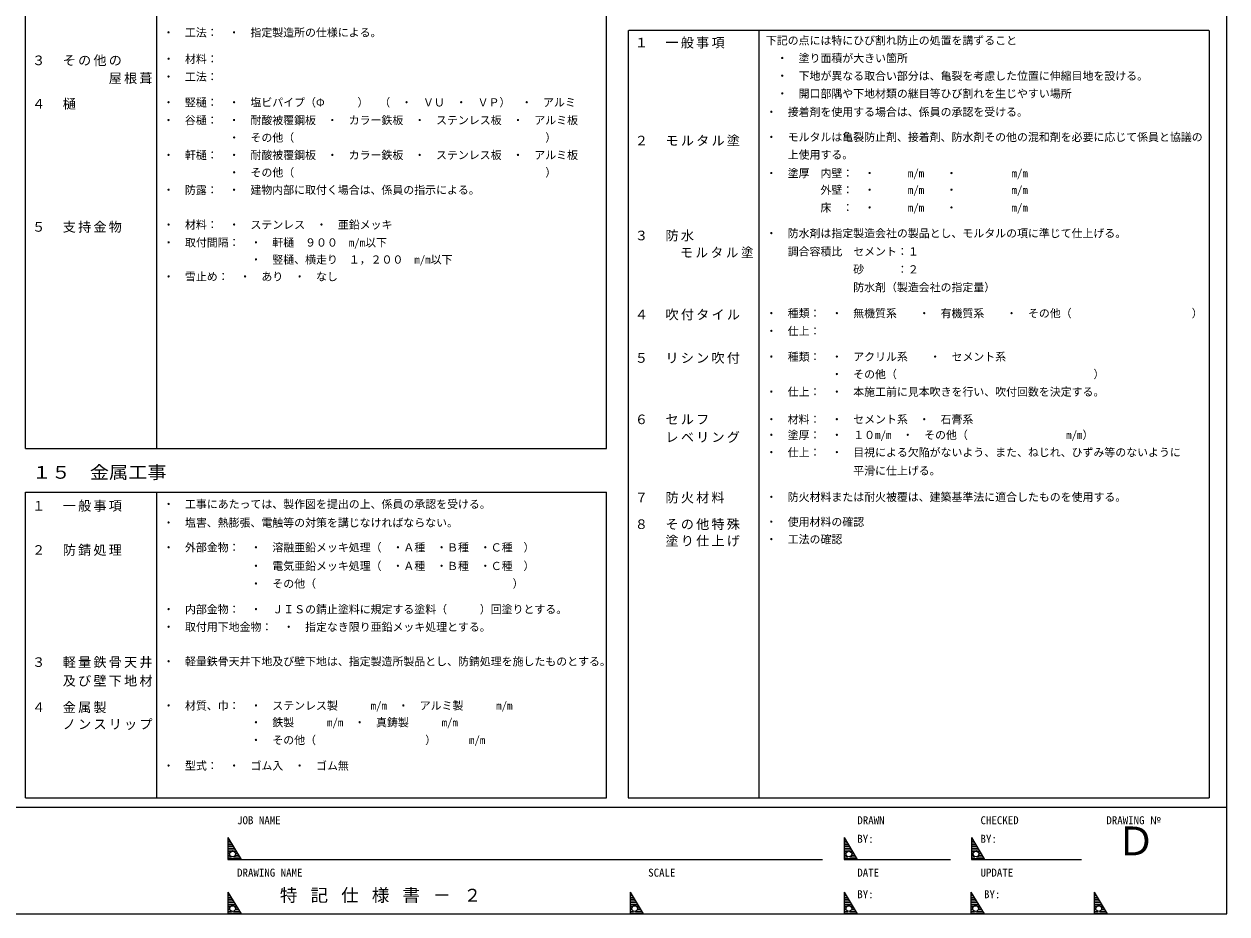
# Model space of a CAD drawing. Units: millimetres, scale not verified. Extents: x -27950 to 27564, y -20828 to 18132.
# Drawn here: x 22 to 27564, y -19950 to 436 of the extents above; entities that cross this region are included whole.
import ezdxf
from ezdxf.enums import TextEntityAlignment as Align

# ---------------------------------------------------------------- set-up
doc = ezdxf.new("R2010")
doc.units = ezdxf.units.MM
doc.header["$LTSCALE"] = 100
for name, color, linetype in [('0-3_３列上', 6, 'Continuous'), ('0-4_４列上', 6, 'Continuous'), ('0-6_ 文  字', 3, 'Continuous'), ('0-C_４列下', 6, 'Continuous'), ('0-D_枠線', 2, 'Continuous'), ('C-E_ ハッチ', 2, 'Continuous'), ('C-F_ 補助線�', 5, 'Continuous')]:
    doc.layers.add(name, color=color, linetype=linetype)
doc.styles.add('ＭＳ ゴシック', font='')
doc.styles.get('ＭＳ ゴシック').set_extended_font_data('MS Gothic')

msp = doc.modelspace()

# ---------------------------------------------------------------- linework, layer by layer
at = {"layer": '0-D_枠線'}
for p, q in [((56.9, -9287.1), (56.9, 8112.9)), ((3056.9, 8112.9), (3056.9, -9287.1)), ((13356.9, -9287.1), (13356.9, 8112.9)), ((13856.9, 279), (13866.9, 289)), ((13856.9, 279), (13856.9, -17287.1)), ((27146.9, 289), (13866.9, 289)), ((27156.9, 279), (27146.9, 289)), ((27156.9, 279), (27156.9, -17287.1)), ((16856.9, -17287.1), (16856.9, 271.3)), ((56.9, -9287.1), (13356.9, -9287.1)), ((56.9, -10287.1), (13356.9, -10287.1)), ((56.9, -17287.1), (56.9, -10287.1)), ((3056.9, -10287.1), (3056.9, -17287.1)), ((13356.9, -17287.1), (13356.9, -10287.1)), ((56.9, -17287.1), (13356.9, -17287.1)), ((13856.9, -17287.1), (27156.9, -17287.1))]:
    msp.add_line(p, q, dxfattribs=at)
at = {"layer": 'C-E_ ハッチ'}
for p, q in [((4690.5, -18200), (4690.5, -18700)), ((4690.5, -18200), (4990.5, -18700)), ((4690.5, -18240), (4714.5, -18240)), ((4690.5, -18280), (4738.5, -18280)), ((4690.5, -18320), (4762.5, -18320)), ((4690.5, -18360), (4786.5, -18360)), ((4690.5, -18400), (4810.5, -18400)), ((4690.5, -18440), (4834.5, -18440)), ((18800.5, -18200), (18800.5, -18700)), ((18800.5, -18200), (19100.5, -18700)), ((18800.5, -18240), (18824.5, -18240)), ((18800.5, -18280), (18848.5, -18280)), ((18800.5, -18320), (18872.5, -18320)), ((18800.5, -18360), (18896.5, -18360)), ((18800.5, -18400), (18920.5, -18400)), ((18800.5, -18440), (18944.5, -18440)), ((21712, -18200), (21712, -18700)), ((21712, -18200), (22012, -18700)), ((21712, -18240), (21736, -18240)), ((21712, -18280), (21760, -18280)), ((21712, -18320), (21784, -18320)), ((21712, -18360), (21808, -18360)), ((21712, -18400), (21832, -18400)), ((21712, -18440), (21856, -18440)), ((4690.5, -18480), (4858.5, -18480)), ((4690.5, -18520), (4755.6, -18520)), ((4690.5, -18560), (4728.2, -18560)), ((4690.5, -18600), (4729.9, -18600)), ((4690.5, -18640), (4771.6, -18640)), ((4690.5, -18680), (4978.5, -18680)), ((4818.5, -18640), (4954.5, -18640)), ((4836.2, -18520), (4882.5, -18520)), ((4864.7, -18600), (4930.5, -18600)), ((4865.9, -18560), (4906.5, -18560)), ((18800.5, -18480), (18968.5, -18480)), ((18800.5, -18520), (18865.6, -18520)), ((18800.5, -18560), (18838.2, -18560)), ((18800.5, -18600), (18839.9, -18600)), ((18800.5, -18640), (18881.6, -18640)), ((18800.5, -18680), (19088.5, -18680)), ((18928.5, -18640), (19064.5, -18640)), ((18946.2, -18520), (18992.5, -18520)), ((18974.8, -18600), (19040.5, -18600)), ((18975.9, -18560), (19016.5, -18560)), ((21712, -18480), (21880, -18480)), ((21712, -18520), (21777.2, -18520)), ((21712, -18560), (21749.8, -18560)), ((21712, -18600), (21751.5, -18600)), ((21712, -18640), (21793.2, -18640)), ((21712, -18680), (22000, -18680)), ((21840, -18640), (21976, -18640)), ((21857.8, -18520), (21904, -18520)), ((21886.3, -18600), (21952, -18600)), ((21887.5, -18560), (21928, -18560)), ((4690.5, -19450), (4690.5, -19950)), ((4690.5, -19450), (4990.4, -19950)), ((4690.5, -19490), (4714.5, -19490)), ((4690.5, -19530), (4738.5, -19530)), ((13896.7, -19450), (13896.7, -19950)), ((13896.7, -19450), (14196.7, -19950)), ((13896.7, -19490), (13920.7, -19490)), ((13896.7, -19530), (13944.7, -19530)), ((18800.5, -19450), (18800.5, -19950)), ((18800.5, -19450), (19100.5, -19950)), ((18800.5, -19490), (18824.5, -19490)), ((18800.5, -19530), (18848.5, -19530)), ((21701.8, -19450), (21701.8, -19950)), ((21701.8, -19450), (22001.8, -19950)), ((21701.8, -19490), (21725.8, -19490)), ((21701.8, -19530), (21749.8, -19530)), ((24523, -19450), (24523, -19950)), ((24523, -19450), (24823, -19950)), ((24523, -19490), (24547, -19490)), ((24523, -19530), (24571, -19530)), ((4690.5, -19570), (4762.4, -19570)), ((4690.5, -19610), (4786.4, -19610)), ((4690.5, -19650), (4810.4, -19650)), ((4690.5, -19690), (4834.4, -19690)), ((4690.5, -19730), (4858.4, -19730)), ((4690.5, -19770), (4755.6, -19770)), ((4690.5, -19810), (4728.2, -19810)), ((4836.2, -19770), (4882.4, -19770)), ((4865.9, -19810), (4906.5, -19810)), ((13896.7, -19570), (13968.7, -19570)), ((13896.7, -19610), (13992.7, -19610)), ((13896.7, -19650), (14016.7, -19650)), ((13896.7, -19690), (14040.7, -19690)), ((13896.7, -19730), (14064.7, -19730)), ((13896.7, -19770), (13961.9, -19770)), ((13896.7, -19810), (13934.5, -19810)), ((14042.5, -19770), (14088.7, -19770)), ((14072.2, -19810), (14112.7, -19810)), ((18800.5, -19570), (18872.5, -19570)), ((18800.5, -19610), (18896.5, -19610)), ((18800.5, -19650), (18920.5, -19650)), ((18800.5, -19690), (18944.5, -19690)), ((18800.5, -19730), (18968.5, -19730)), ((18800.5, -19770), (18865.6, -19770)), ((18800.5, -19810), (18838.2, -19810)), ((18946.2, -19770), (18992.5, -19770)), ((18975.9, -19810), (19016.5, -19810)), ((21701.8, -19570), (21773.8, -19570)), ((21701.8, -19610), (21797.8, -19610)), ((21701.8, -19650), (21821.8, -19650)), ((21701.8, -19690), (21845.8, -19690)), ((21701.8, -19730), (21869.8, -19730)), ((21701.8, -19770), (21767, -19770)), ((21701.8, -19810), (21739.6, -19810)), ((21847.6, -19770), (21893.8, -19770)), ((21877.3, -19810), (21917.8, -19810)), ((24523, -19570), (24595, -19570)), ((24523, -19610), (24619, -19610)), ((24523, -19650), (24643, -19650)), ((24523, -19690), (24667, -19690)), ((24523, -19730), (24691, -19730)), ((24523, -19770), (24588.1, -19770)), ((24523, -19810), (24560.7, -19810)), ((24668.7, -19770), (24715, -19770)), ((24698.4, -19810), (24739, -19810)), ((4690.5, -19850), (4729.9, -19850)), ((4690.5, -19890), (4771.6, -19890)), ((4690.5, -19930), (4978.4, -19930)), ((4818.5, -19890), (4954.5, -19890)), ((4864.7, -19850), (4930.5, -19850)), ((13896.7, -19850), (13936.2, -19850)), ((13896.7, -19890), (13977.9, -19890)), ((13896.7, -19930), (14184.7, -19930)), ((14024.7, -19890), (14160.7, -19890)), ((14071, -19850), (14136.7, -19850)), ((18800.5, -19850), (18839.9, -19850)), ((18800.5, -19890), (18881.6, -19890)), ((18800.5, -19930), (19088.5, -19930)), ((18928.5, -19890), (19064.5, -19890)), ((18974.8, -19850), (19040.5, -19850)), ((21701.8, -19850), (21741.3, -19850)), ((21701.8, -19890), (21783, -19890)), ((21701.8, -19930), (21989.8, -19930)), ((21829.9, -19890), (21965.8, -19890)), ((21876.1, -19850), (21941.8, -19850)), ((24523, -19850), (24562.4, -19850)), ((24523, -19890), (24604.1, -19890)), ((24523, -19930), (24811, -19930)), ((24651, -19890), (24787, -19890)), ((24697.3, -19850), (24763, -19850))]:
    msp.add_line(p, q, dxfattribs=at)
at = {"layer": 'C-E_ ハッチ', "color": 5}
for p, q in [((4690.5, -18700), (18300.5, -18700)), ((18800.5, -18700), (21232.3, -18700)), ((21712, -18700), (24233.2, -18700))]:
    msp.add_line(p, q, dxfattribs=at)
at = {"layer": 'C-E_ ハッチ'}
for centre in [(4797, -18576.7), (18907, -18576.7), (21818.6, -18576.7), (4797, -19826.7), (14003.3, -19826.7), (18907, -19826.7), (21808.4, -19826.7), (24629.5, -19826.7)]:
    msp.add_circle(centre, 64.8, dxfattribs=at)
at = {"layer": 'C-F_ 補助線�', "color": 7}
msp.add_line((-27950, -17500), (27563.8, -17500), dxfattribs=at)
msp.add_lwpolyline([(-27950, -19950), (27563.8, -19950), (27563.8, 18131.7)], dxfattribs=at)

# ---------------------------------------------------------------- texts
at = {"layer": '0-3_３列上', "style": 'ＭＳ ゴシック'}
for s, p in [('・\u3000材料：\u3000', (3206.9, -511.4)), ('\u3000\u3000\u3000\u3000\u3000\u3000・\u3000その他（\u3000\u3000\u3000\u3000\u3000\u3000\u3000\u3000\u3000\u3000\u3000\u3000\u3000\u3000\u3000\u3000\u3000\u3000\u3000\u3000\u3000\u3000\u3000）', (3206.9, -2314.1)), ('\u3000\u3000\u3000\u3000\u3000\u3000・\u3000その他（\u3000\u3000\u3000\u3000\u3000\u3000\u3000\u3000\u3000\u3000\u3000\u3000\u3000\u3000\u3000\u3000\u3000\u3000\u3000\u3000\u3000\u3000\u3000）', (3206.9, -3112.6)), ('・\u3000材料：\u3000・\u3000ステンレス\u3000・\u3000亜鉛メッキ', (3206.9, -4309.1)), ('・\u3000取付間隔：\u3000・\u3000軒樋\u3000９００\u3000m/m以下', (3206.9, -4717.2)), ('\u3000\u3000\u3000\u3000\u3000\u3000\u3000\u3000・\u3000竪樋、横走り\u3000１，２００\u3000m/m以下', (3206.9, -5107.6)), ('・\u3000雪止め：\u3000・\u3000あり\u3000・\u3000なし', (3206.9, -5498)), ('・\u3000工事にあたっては、製作図を提出の上、係員の承認を受ける。', (3206.9, -10709.8)), ('・\u3000塩害、熱膨張、電触等の対策を講じなければならない。', (3206.9, -11134.9)), ('・\u3000外部金物：\u3000・\u3000溶融亜鉛メッキ処理（\u3000・Ａ種\u3000・Ｂ種\u3000・Ｃ種\u3000）', (3206.9, -11701.7)), ('\u3000\u3000\u3000\u3000\u3000\u3000\u3000\u3000・\u3000電気亜鉛メッキ処理（\u3000・Ａ種\u3000・Ｂ種\u3000・Ｃ種\u3000）', (3206.9, -12126.8)), ('\u3000\u3000\u3000\u3000\u3000\u3000\u3000\u3000・\u3000その他（\u3000\u3000\u3000\u3000\u3000\u3000\u3000\u3000\u3000\u3000\u3000\u3000\u3000\u3000\u3000\u3000\u3000\u3000）', (3206.9, -12531.7)), ('・\u3000内部金物：\u3000・\u3000ＪＩＳの錆止塗料に規定する塗料（\u3000\u3000\u3000）回塗りとする。', (3206.9, -13118.8)), ('・\u3000取付用下地金物：\u3000・\u3000指定なき限り亜鉛メッキ処理とする。\u3000', (3206.9, -13523.7)), ('・\u3000軽量鉄骨天井下地及び壁下地は、指定製造所製品とし、防錆処理を施したものとする。', (3206.9, -14313.2)), ('・\u3000材質、巾：\u3000・\u3000ステンレス製\u3000\u3000\u3000m/m\u3000・\u3000アルミ製\u3000\u3000\u3000m/m\u3000', (3206.9, -15325.4)), ('\u3000\u3000\u3000\u3000\u3000\u3000\u3000\u3000・\u3000鉄製\u3000\u3000\u3000m/m\u3000・\u3000真鋳製\u3000\u3000\u3000m/m\u3000', (3206.9, -15710)), ('\u3000\u3000\u3000\u3000\u3000\u3000\u3000\u3000・\u3000その他（\u3000\u3000\u3000\u3000\u3000\u3000\u3000\u3000\u3000\u3000）\u3000\u3000\u3000m/m\u3000\u3000', (3206.9, -16114.9)), ('・\u3000型式：\u3000・\u3000ゴム入\u3000・\u3000ゴム無\u3000', (3206.9, -16701.9))]:
    msp.add_text(s, height=183.3, dxfattribs=at).set_placement(p, align=Align.BOTTOM_LEFT)
at = {"layer": '0-3_３列上', "color": 3, "style": 'ＭＳ ゴシック', "width": 1.1}
msp.add_text('１５\u3000金属工事', height=293.3, dxfattribs=at).set_placement((206.9, -10068.1), align=Align.BOTTOM_LEFT)
at = {"layer": '0-3_３列上', "color": 2, "char_height": 219.9, "attachment_point": 7, "style": 'ＭＳ ゴシック'}
for s, insert in [('\\T1.17;３\u3000その他の', (206.9, -529.1)), ('\\T1.17;\u3000\u3000\u3000\u3000\u3000屋根葺', (206.9, -939.1)), ('\\T1.17;４\u3000樋', (206.9, -1524.7)), ('\\T1.17;５\u3000支持金物', (206.9, -4346.4)), ('\\T1.17;１\u3000一般事項', (206.9, -10735)), ('\\T1.17;２\u3000防錆処理', (206.9, -11747.2)), ('\\T1.17;３\u3000軽量鉄骨天井', (206.9, -14318.2)), ('\\T1.17;\u3000\u3000及び壁下地材', (206.9, -14743.3)), ('\\T1.17;４\u3000金属製', (206.9, -15350.6)), ('\\T1.17;\u3000\u3000ノンスリップ', (206.9, -15735.2))]:
    msp.add_mtext(s, dxfattribs=dict(at, insert=insert))
at = {"layer": '0-4_４列上', "style": 'ＭＳ ゴシック'}
for s, p in [('・\u3000工法：\u3000・\u3000指定製造所の仕様による。', (3205.3, 93.8)), ('下記の点には特にひび割れ防止の処置を講ずること', (17006.9, -88.3)), ('\u3000・\u3000塗り面積が大きい箇所', (17006.9, -494)), ('・\u3000工法：\u3000', (3205.3, -919.5)), ('\u3000・\u3000下地が異なる取合い部分は、亀裂を考慮した位置に伸縮目地を設ける。', (17006.9, -899.7)), ('\u3000・\u3000開口部隅や下地材類の継目等ひび割れを生じやすい場所', (17006.9, -1305.5)), ('・\u3000竪樋：\u3000・\u3000塩ビパイプ（Φ\u3000\u3000\u3000）\u3000（\u3000・\u3000ＶＵ\u3000・\u3000ＶＰ）\u3000・\u3000アルミ\u3000', (3205.3, -1507)), ('・\u3000谷樋：\u3000・\u3000耐酸被覆鋼板\u3000・\u3000カラー鉄板\u3000・\u3000ステンレス板\u3000・\u3000アルミ板', (3205.3, -1915.2)), ('・\u3000接着剤を使用する場合は、係員の承認を受ける。', (17006.9, -1726.4)), ('・\u3000モルタルは亀裂防止剤、接着剤、防水剤その他の混和剤を必要に応じて係員と協議の', (17006.9, -2301.7)), ('・\u3000軒樋：\u3000・\u3000耐酸被覆鋼板\u3000・\u3000カラー鉄板\u3000・\u3000ステンレス板\u3000・\u3000アルミ板', (3205.3, -2713.7)), ('\u3000\u3000上使用する。', (17006.9, -2705.7)), ('・\u3000塗厚\u3000内壁：\u3000・\u3000\u3000\u3000m/m\u3000\u3000・\u3000\u3000\u3000\u3000\u3000m/m\u3000', (17006.9, -3129.3)), ('・\u3000防露：\u3000・\u3000建物内部に取付く場合は、係員の指示による。', (3205.3, -3512.3)), ('\u3000\u3000\u3000\u3000\u3000外壁：\u3000・\u3000\u3000\u3000m/m\u3000\u3000・\u3000\u3000\u3000\u3000\u3000m/m', (17006.9, -3511.6)), ('\u3000\u3000\u3000\u3000\u3000床\u3000：\u3000・\u3000\u3000\u3000m/m\u3000\u3000・\u3000\u3000\u3000\u3000\u3000m/m', (17006.9, -3917.6)), ('・\u3000防水剤は指定製造会社の製品とし、モルタルの項に準じて仕上げる。', (17006.9, -4505.6)), ('\u3000\u3000調合容積比\u3000セメント：１', (17006.9, -4923.1)), ('\u3000\u3000\u3000\u3000\u3000\u3000\u3000\u3000砂\u3000\u3000\u3000：２', (17006.9, -5332.5)), ('\u3000\u3000\u3000\u3000\u3000\u3000\u3000\u3000防水剤（製造会社の指定量）', (17006.9, -5741.6))]:
    msp.add_text(s, height=183.3, dxfattribs=at).set_placement(p, align=Align.BOTTOM_LEFT)
at = {"layer": '0-4_４列上', "color": 2, "char_height": 219.9, "attachment_point": 7, "style": 'ＭＳ ゴシック'}
for s, insert in [('\\T1.17;１\u3000一般事項', (14006.9, -124.9)), ('\\T1.17;２\u3000モルタル塗', (14006.9, -2359.4)), ('\\T1.17;３\u3000防水', (14006.9, -4542.3)), ('\\T1.22;\\W0.95;\\~\\~\\~\\~\u3000モルタル塗', (14006.9, -4923.9)), ('\\T1.17;\u3000\u3000レベリング', (14006.9, -9157.9)), ('\\T1.17;\u3000\u3000塗り仕上げ', (14006.9, -11536))]:
    msp.add_mtext(s, dxfattribs=dict(at, insert=insert))
at = {"layer": '0-6_ 文  字', "color": 4, "style": 'ＭＳ ゴシック'}
msp.add_text('Ｄ', height=659.8, dxfattribs=at).set_placement((25026.3, -18805.9), align=Align.BOTTOM_LEFT)
at = {"layer": '0-6_ 文  字', "insert": (5880.2, -19700), "char_height": 293.3, "attachment_point": 7, "style": 'ＭＳ ゴシック'}
msp.add_mtext('\\T1.17;特\\~記\\~仕\\~様\\~書\\~－\\~２', dxfattribs=at)
at = {"layer": '0-C_４列下', "style": 'ＭＳ ゴシック'}
for s, p in [('・\u3000種類：\u3000・\u3000無機質系\u3000\u3000・\u3000有機質系\u3000\u3000・\u3000その他（\u3000\u3000\u3000\u3000\u3000\u3000\u3000\u3000\u3000\u3000\u3000）', (17006.9, -6338.6)), ('・\u3000仕上：\u3000', (17006.9, -6744.7)), ('・\u3000種類：\u3000・\u3000アクリル系\u3000\u3000・\u3000セメント系\u3000\u3000', (17006.9, -7334.2)), ('\u3000\u3000\u3000\u3000\u3000\u3000・\u3000その他（\u3000\u3000\u3000\u3000\u3000\u3000\u3000\u3000\u3000\u3000\u3000\u3000\u3000\u3000\u3000\u3000\u3000\u3000）', (17006.9, -7734.2)), ('・\u3000仕上：\u3000・\u3000本施工前に見本吹きを行い、吹付回数を決定する。', (17006.9, -8136.9)), ('・\u3000材料：\u3000・\u3000セメント系\u3000・\u3000石膏系', (17006.9, -8768.2)), ('・\u3000塗厚：\u3000・\u3000１０m/m\u3000・\u3000その他（\u3000\u3000\u3000\u3000\u3000\u3000\u3000\u3000\u3000m/m）', (17006.9, -9126)), ('・\u3000仕上：\u3000・\u3000目視による欠陥がないよう、また、ねじれ、ひずみ等のないように\u3000', (17006.9, -9522.6)), ('\u3000\u3000\u3000\u3000\u3000\u3000\u3000\u3000平滑に仕上げる。', (17006.9, -9943.9)), ('・\u3000防火材料または耐火被覆は、建築基準法に適合したものを使用する。', (17006.9, -10547.6)), ('・\u3000使用材料の確認', (17006.9, -11115.8)), ('・\u3000工法の確認', (17006.9, -11515.7))]:
    msp.add_text(s, height=183.3, dxfattribs=at).set_placement(p, align=Align.BOTTOM_LEFT)
at = {"layer": '0-C_４列下', "color": 2, "char_height": 219.9, "attachment_point": 7, "style": 'ＭＳ ゴシック'}
for s, insert in [('\\T1.17;４\u3000吹付タイル', (14006.9, -6354.3)), ('\\T1.17;５\u3000リシン吹付', (14006.9, -7347.8)), ('\\T1.17;６\u3000セルフ', (14006.9, -8736.8)), ('\\T1.17;７\u3000防火材料', (14006.9, -10546.6)), ('\\T1.17;８\u3000その他特殊', (14006.9, -11156.9))]:
    msp.add_mtext(s, dxfattribs=dict(at, insert=insert))
at = {"layer": 'C-E_ ハッチ', "color": 6, "style": 'ＭＳ ゴシック'}
for s, p in [('JOB NAME', (4900, -17950)), ('DRAWN', (19100.5, -17950)), ('CHECKED', (21921.6, -17950)), ('DRAWING №', (24802.9, -17950)), ('BY:', (19100.5, -18375)), ('BY:', (21921.6, -18375)), ('DRAWING NAME', (4900, -19150)), ('SCALE', (14312.3, -19150)), ('DATE', (19100.5, -19150)), ('BY:', (19100.5, -19645)), ('BY:', (22001.8, -19645))]:
    msp.add_text(s, height=183.3, dxfattribs=at).set_placement(p, align=Align.BOTTOM_LEFT)
at = {"layer": 'C-F_ 補助線�', "color": 6, "style": 'ＭＳ ゴシック'}
msp.add_text('UPDATE', height=183.3, dxfattribs=at).set_placement((21921.6, -19150), align=Align.BOTTOM_LEFT)

doc.saveas('drawing.dxf')
